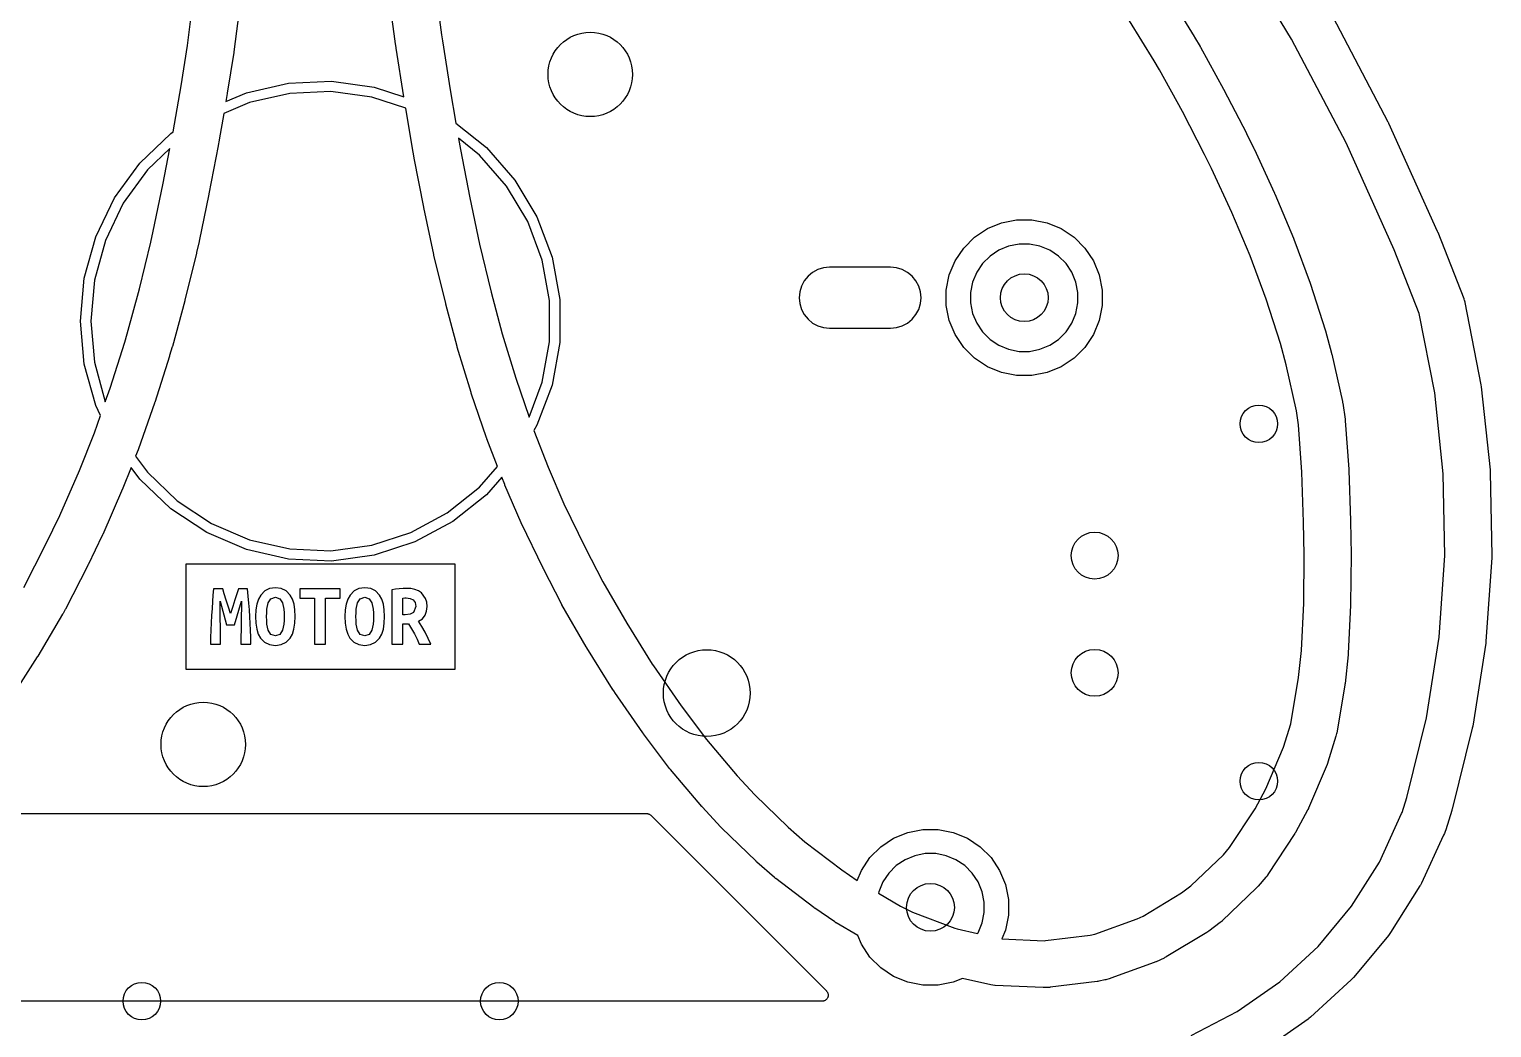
# Model space of a CAD drawing. Extents: x 4.86 to 6.83, y -5.61 to -2.67.
# Drawn here: x 5.602 to 6.829, y -4.944 to -4.105 of the extents above; entities that cross this region are included whole.
import ezdxf

# ---------------------------------------------------------------- set-up
doc = ezdxf.new("R2010")
doc.units = 0
doc.header["$MEASUREMENT"] = 0
doc.layers.add('BLACK', color=7, linetype='CONTINUOUS')

msp = doc.modelspace()

# ---------------------------------------------------------------- linework, layer by layer
at = {"layer": 'BLACK', "linetype": 'CONTINUOUS'}
for p, q in [((6.66127, -4.11375), (6.61029, -4.02964)), ((5.90896, -4.11545), (5.90345, -4.07426)), ((5.94251, -4.06928), (5.94796, -4.11008)), ((5.73476, -4.11898), (5.73991, -4.0784)), ((5.77899, -4.08314), (5.77378, -4.12425)), ((6.55867, -4.07738), (6.57964, -4.11145)), ((6.54598, -4.13186), (6.52526, -4.0982)), ((6.69584, -4.0949), (6.74216, -4.18303)), ((5.94796, -4.11008), (5.94871, -4.11511)), ((6.57964, -4.11145), (6.57978, -4.11168)), ((5.72934, -4.15276), (5.73476, -4.11898)), ((5.90896, -4.11546), (5.90896, -4.11545)), ((5.90896, -4.11545), (5.90896, -4.11545)), ((5.909, -4.11573), (5.90896, -4.11546)), ((5.90978, -4.12099), (5.909, -4.11573)), ((5.90978, -4.121), (5.90978, -4.12099)), ((5.90981, -4.12117), (5.90978, -4.121)), ((5.91627, -4.16198), (5.90981, -4.12117)), ((5.94871, -4.11511), (5.9552, -4.15612)), ((6.57978, -4.11168), (6.57984, -4.11179)), ((6.57984, -4.11179), (6.57991, -4.11189)), ((6.57991, -4.11189), (6.58454, -4.11989)), ((6.58454, -4.11989), (6.58468, -4.12013)), ((6.58468, -4.12013), (6.58471, -4.1202)), ((6.58471, -4.1202), (6.58476, -4.12027)), ((6.58476, -4.12027), (6.60427, -4.1557)), ((6.70703, -4.20081), (6.66127, -4.11375)), ((5.77369, -4.1249), (5.76819, -4.15912)), ((5.7737, -4.12471), (5.77369, -4.1249)), ((5.77374, -4.12453), (5.7737, -4.12471)), ((5.77378, -4.12425), (5.77374, -4.12453)), ((6.55037, -4.13945), (6.54598, -4.13186)), ((6.56966, -4.17447), (6.55037, -4.13945)), ((5.72266, -4.19141), (5.72934, -4.15276)), ((5.767, -4.16602), (5.78417, -4.15868)), ((5.76815, -4.15936), (5.767, -4.16602)), ((5.76819, -4.15912), (5.76815, -4.15935)), ((5.76815, -4.15935), (5.76815, -4.15936)), ((5.78417, -4.15868), (5.8194, -4.15064)), ((5.82056, -4.15923), (5.78684, -4.16692)), ((5.8194, -4.15064), (5.8555, -4.14902)), ((5.85511, -4.15767), (5.82056, -4.15923)), ((5.88938, -4.16232), (5.85511, -4.15767)), ((5.8555, -4.14902), (5.89131, -4.15387)), ((5.89131, -4.15387), (5.91627, -4.16198)), ((5.9552, -4.15612), (5.95992, -4.18409)), ((6.60427, -4.1557), (6.6044, -4.15594)), ((6.6044, -4.15594), (6.60444, -4.15604)), ((6.60444, -4.15604), (6.60449, -4.15612)), ((6.60449, -4.15612), (6.62335, -4.19246)), ((5.78684, -4.16692), (5.76525, -4.17615)), ((5.91788, -4.17158), (5.88938, -4.16232)), ((5.9233, -4.2037), (5.91788, -4.17158)), ((5.76525, -4.17615), (5.76144, -4.1982)), ((5.95992, -4.18409), (5.98576, -4.2047)), ((6.5883, -4.21038), (6.56966, -4.17447)), ((6.74216, -4.18303), (6.74239, -4.18348)), ((6.74239, -4.18348), (6.74253, -4.1838)), ((6.74253, -4.1838), (6.74268, -4.18411)), ((6.74268, -4.18411), (6.78353, -4.27489)), ((5.69466, -4.21777), (5.72078, -4.1928)), ((5.72078, -4.1928), (5.72263, -4.19157)), ((5.72263, -4.19157), (5.72266, -4.19141)), ((5.97977, -4.21096), (5.96207, -4.19684)), ((5.96207, -4.19684), (5.96211, -4.19706)), ((5.96211, -4.19706), (5.96375, -4.2063)), ((6.62335, -4.19246), (6.62348, -4.19271)), ((6.62348, -4.19271), (6.62352, -4.19281)), ((6.62352, -4.19281), (6.62358, -4.1929)), ((6.62358, -4.1929), (6.62963, -4.20533)), ((5.72, -4.20547), (5.70118, -4.22347)), ((5.71412, -4.236), (5.72, -4.20547)), ((5.76055, -4.20308), (5.75276, -4.24357)), ((5.76059, -4.20288), (5.76055, -4.20308)), ((5.76055, -4.20308), (5.76055, -4.20308)), ((5.76141, -4.19837), (5.76059, -4.20288)), ((5.76144, -4.1982), (5.76141, -4.19836)), ((5.76141, -4.19836), (5.76141, -4.19837)), ((5.92333, -4.20387), (5.9233, -4.2037)), ((5.9233, -4.2037), (5.9233, -4.2037)), ((5.92502, -4.21335), (5.92333, -4.20387)), ((5.96375, -4.2063), (5.97162, -4.24697)), ((5.98576, -4.2047), (6.00953, -4.23191)), ((6.62963, -4.20533), (6.62975, -4.20558)), ((6.62975, -4.20558), (6.62978, -4.20566)), ((6.62978, -4.20566), (6.62983, -4.20573)), ((6.62983, -4.20573), (6.64698, -4.24306)), ((6.74743, -4.29061), (6.70703, -4.20081)), ((5.67342, -4.24701), (5.69466, -4.21777)), ((5.92502, -4.21336), (5.92502, -4.21335)), ((5.92502, -4.21337), (5.92502, -4.21336)), ((5.92507, -4.21364), (5.92502, -4.21337)), ((5.93301, -4.25462), (5.92507, -4.21364)), ((6.00253, -4.237), (5.97977, -4.21096)), ((6.59415, -4.22238), (6.5883, -4.21038)), ((5.70118, -4.22347), (5.68085, -4.25145)), ((6.00953, -4.23191), (6.02807, -4.26293)), ((6.61108, -4.25923), (6.59415, -4.22238)), ((5.70606, -4.27498), (5.71412, -4.236)), ((5.7527, -4.24384), (5.74458, -4.28312)), ((5.75276, -4.24357), (5.7527, -4.24384)), ((5.7527, -4.24384), (5.7527, -4.24384)), ((6.02027, -4.26669), (6.00253, -4.237)), ((6.64698, -4.24306), (6.64709, -4.24331)), ((6.64709, -4.24331), (6.64714, -4.24346)), ((6.64714, -4.24346), (6.64722, -4.2436)), ((6.64722, -4.2436), (6.66294, -4.2807)), ((5.65774, -4.27957), (5.67342, -4.24701)), ((5.68085, -4.25145), (5.66584, -4.28261)), ((5.93302, -4.25465), (5.93301, -4.25462)), ((5.93302, -4.25469), (5.93302, -4.25465)), ((5.93307, -4.25496), (5.93302, -4.25469)), ((5.94142, -4.29431), (5.93307, -4.25496)), ((5.97162, -4.24697), (5.97987, -4.28585)), ((6.03242, -4.29907), (6.02027, -4.26669)), ((6.02807, -4.26293), (6.04077, -4.29677)), ((6.40601, -4.27272), (6.41792, -4.26779)), ((6.41792, -4.26779), (6.43056, -4.26528)), ((6.43056, -4.26528), (6.44345, -4.26528)), ((6.44345, -4.26528), (6.45609, -4.26779)), ((6.45609, -4.26779), (6.468, -4.27272)), ((6.6265, -4.29563), (6.61108, -4.25923)), ((5.64812, -4.3144), (5.65774, -4.27957)), ((5.66584, -4.28261), (5.65664, -4.31595)), ((5.70403, -4.28401), (5.70606, -4.27498)), ((5.74458, -4.28312), (5.74452, -4.28339)), ((6.38618, -4.289), (6.3953, -4.27988)), ((6.3953, -4.27988), (6.40601, -4.27272)), ((6.468, -4.27272), (6.47872, -4.27988)), ((6.47872, -4.27988), (6.48783, -4.289)), ((6.66294, -4.2807), (6.66304, -4.28095)), ((6.66304, -4.28095), (6.66313, -4.28127)), ((6.66313, -4.28127), (6.66328, -4.28156)), ((6.66328, -4.28156), (6.67693, -4.31857)), ((6.78353, -4.27489), (6.78374, -4.27537)), ((6.78374, -4.27537), (6.78382, -4.27558)), ((6.78382, -4.27558), (6.78391, -4.27578)), ((6.78391, -4.27578), (6.80573, -4.33139)), ((5.69441, -4.32316), (5.70403, -4.28401)), ((5.74231, -4.29321), (5.73259, -4.33278)), ((5.74232, -4.29315), (5.74231, -4.29321)), ((5.74234, -4.29309), (5.74232, -4.29315)), ((5.7424, -4.29283), (5.74234, -4.29309)), ((5.74451, -4.28344), (5.7424, -4.29283)), ((5.74452, -4.28339), (5.74451, -4.28341)), ((5.74451, -4.28341), (5.74451, -4.28344)), ((5.94147, -4.29445), (5.94142, -4.29431)), ((5.94149, -4.29461), (5.94147, -4.29445)), ((5.94155, -4.29488), (5.94149, -4.29461)), ((5.95146, -4.33562), (5.94155, -4.29488)), ((5.97987, -4.28585), (5.98967, -4.32611)), ((6.37902, -4.29972), (6.38618, -4.289)), ((6.41567, -4.29078), (6.40829, -4.29571)), ((6.42387, -4.28738), (6.41567, -4.29078)), ((6.43257, -4.28565), (6.42387, -4.28738)), ((6.44145, -4.28565), (6.43257, -4.28565)), ((6.45015, -4.28738), (6.44145, -4.28565)), ((6.45835, -4.29078), (6.45015, -4.28738)), ((6.46573, -4.29571), (6.45835, -4.29078)), ((6.48783, -4.289), (6.49499, -4.29972)), ((6.76842, -4.34411), (6.74743, -4.29061)), ((6.03859, -4.3331), (6.03242, -4.29907)), ((6.04077, -4.29677), (6.04722, -4.33232)), ((6.26383, -4.30707), (6.2594, -4.30943)), ((6.26863, -4.30561), (6.26383, -4.30707)), ((6.27362, -4.30512), (6.26863, -4.30561)), ((6.3248, -4.30512), (6.27362, -4.30512)), ((6.3298, -4.30561), (6.3248, -4.30512)), ((6.3346, -4.30707), (6.3298, -4.30561)), ((6.33902, -4.30943), (6.3346, -4.30707)), ((6.37409, -4.31162), (6.37902, -4.29972)), ((6.40201, -4.30199), (6.39708, -4.30937)), ((6.40829, -4.29571), (6.40201, -4.30199)), ((6.47201, -4.30199), (6.46573, -4.29571)), ((6.47694, -4.30937), (6.47201, -4.30199)), ((6.49499, -4.29972), (6.49992, -4.31162)), ((6.63986, -4.33182), (6.6265, -4.29563)), ((5.64488, -4.35039), (5.64812, -4.3144)), ((5.65664, -4.31595), (5.65354, -4.35039)), ((6.25234, -4.31649), (6.24998, -4.32092)), ((6.25553, -4.31261), (6.25234, -4.31649)), ((6.2594, -4.30943), (6.25553, -4.31261)), ((6.3429, -4.31261), (6.33902, -4.30943)), ((6.34608, -4.31649), (6.3429, -4.31261)), ((6.34845, -4.32092), (6.34608, -4.31649)), ((6.37158, -4.32426), (6.37409, -4.31162)), ((6.39368, -4.31757), (6.39195, -4.32627)), ((6.39708, -4.30937), (6.39368, -4.31757)), ((6.48033, -4.31757), (6.47694, -4.30937)), ((6.48207, -4.32627), (6.48033, -4.31757)), ((6.49992, -4.31162), (6.50244, -4.32426)), ((6.67693, -4.31857), (6.67703, -4.31883)), ((6.67703, -4.31883), (6.67709, -4.31909)), ((6.67709, -4.31909), (6.6772, -4.31934)), ((6.6772, -4.31934), (6.68955, -4.35757)), ((5.68414, -4.36106), (5.69441, -4.32316)), ((5.98967, -4.32611), (5.99898, -4.36108)), ((6.04722, -4.33232), (6.04722, -4.36846)), ((6.24852, -4.32572), (6.24803, -4.33071)), ((6.24803, -4.33071), (6.24852, -4.3357)), ((6.24998, -4.32092), (6.24852, -4.32572)), ((6.3499, -4.32572), (6.34845, -4.32092)), ((6.35039, -4.33071), (6.3499, -4.32572)), ((6.3499, -4.3357), (6.35039, -4.33071)), ((6.37158, -4.33715), (6.37158, -4.32426)), ((6.39195, -4.32627), (6.39195, -4.33515)), ((6.48207, -4.33515), (6.48207, -4.32627)), ((6.50244, -4.32426), (6.50244, -4.33715)), ((6.65192, -4.36918), (6.63986, -4.33182)), ((6.80573, -4.33139), (6.80575, -4.33144)), ((6.80575, -4.33144), (6.80577, -4.3315)), ((6.80577, -4.3315), (6.80579, -4.33157)), ((6.80579, -4.33157), (6.80591, -4.33187)), ((6.80591, -4.33187), (6.80628, -4.33302)), ((5.73247, -4.33324), (5.72208, -4.37157)), ((5.73249, -4.33314), (5.73247, -4.33324)), ((5.73252, -4.33305), (5.73249, -4.33314)), ((5.73259, -4.33278), (5.73252, -4.33305)), ((5.95149, -4.33569), (5.95146, -4.33562)), ((5.9515, -4.33577), (5.95149, -4.33569)), ((5.95157, -4.33603), (5.9515, -4.33577)), ((5.96102, -4.37156), (5.95157, -4.33603)), ((6.03859, -4.36769), (6.03859, -4.3331)), ((6.24852, -4.3357), (6.24998, -4.3405)), ((6.24998, -4.3405), (6.25234, -4.34493)), ((6.34608, -4.34493), (6.34845, -4.3405)), ((6.34845, -4.3405), (6.3499, -4.3357)), ((6.37409, -4.34979), (6.37158, -4.33715)), ((6.39195, -4.33515), (6.39368, -4.34385)), ((6.39368, -4.34385), (6.39708, -4.35205)), ((6.47694, -4.35205), (6.48033, -4.34385)), ((6.48033, -4.34385), (6.48207, -4.33515)), ((6.50244, -4.33715), (6.49992, -4.34979)), ((6.7814, -4.41048), (6.76842, -4.34411)), ((6.80628, -4.33302), (6.8063, -4.33307)), ((6.8063, -4.33307), (6.80632, -4.33312)), ((6.80632, -4.33312), (6.80636, -4.33331)), ((6.80636, -4.33331), (6.80659, -4.33418)), ((6.80659, -4.33418), (6.80667, -4.33459)), ((6.80667, -4.33459), (6.80672, -4.33479)), ((6.80672, -4.33479), (6.8202, -4.40377)), ((5.64812, -4.38639), (5.64488, -4.35039)), ((5.65354, -4.35039), (5.65664, -4.38484)), ((6.25234, -4.34493), (6.25553, -4.3488)), ((6.25553, -4.3488), (6.2594, -4.35199)), ((6.2594, -4.35199), (6.26383, -4.35435)), ((6.26383, -4.35435), (6.26863, -4.35581)), ((6.26863, -4.35581), (6.27362, -4.3563)), ((6.27362, -4.3563), (6.3248, -4.3563)), ((6.3248, -4.3563), (6.3298, -4.35581)), ((6.3298, -4.35581), (6.3346, -4.35435)), ((6.3346, -4.35435), (6.33902, -4.35199)), ((6.33902, -4.35199), (6.3429, -4.3488)), ((6.3429, -4.3488), (6.34608, -4.34493)), ((6.37902, -4.3617), (6.37409, -4.34979)), ((6.39708, -4.35205), (6.40201, -4.35943)), ((6.47201, -4.35943), (6.47694, -4.35205)), ((6.49992, -4.34979), (6.49499, -4.3617)), ((5.66986, -4.40653), (5.68211, -4.36797)), ((5.68211, -4.36797), (5.68414, -4.36106)), ((5.99898, -4.36108), (6.01036, -4.39838)), ((6.03242, -4.40172), (6.03859, -4.36769)), ((6.04722, -4.36846), (6.04077, -4.40402)), ((6.38618, -4.37242), (6.37902, -4.3617)), ((6.40201, -4.35943), (6.40829, -4.36571)), ((6.40829, -4.36571), (6.41567, -4.37064)), ((6.45835, -4.37064), (6.46573, -4.36571)), ((6.46573, -4.36571), (6.47201, -4.35943)), ((6.49499, -4.3617), (6.48783, -4.37242)), ((6.65668, -4.38707), (6.65192, -4.36918)), ((6.68955, -4.35757), (6.68963, -4.35784)), ((6.68963, -4.35784), (6.68971, -4.35821)), ((6.68971, -4.35821), (6.68984, -4.35857)), ((6.68984, -4.35857), (6.69482, -4.37732)), ((5.71969, -4.37968), (5.7073, -4.41872)), ((5.71971, -4.37961), (5.71969, -4.37968)), ((5.71973, -4.37955), (5.71971, -4.37961)), ((5.71981, -4.37929), (5.71973, -4.37955)), ((5.72197, -4.37198), (5.71981, -4.37929)), ((5.72198, -4.3719), (5.72197, -4.37198)), ((5.72201, -4.37183), (5.72198, -4.3719)), ((5.72208, -4.37157), (5.72201, -4.37183)), ((5.9611, -4.37176), (5.96102, -4.37156)), ((5.96114, -4.37197), (5.9611, -4.37176)), ((5.96122, -4.37224), (5.96114, -4.37197)), ((5.97279, -4.41016), (5.96122, -4.37224)), ((6.3953, -4.38153), (6.38618, -4.37242)), ((6.41567, -4.37064), (6.42387, -4.37403)), ((6.42387, -4.37403), (6.43257, -4.37577)), ((6.43257, -4.37577), (6.44145, -4.37577)), ((6.44145, -4.37577), (6.45015, -4.37403)), ((6.45015, -4.37403), (6.45835, -4.37064)), ((6.48783, -4.37242), (6.47872, -4.38153)), ((6.69482, -4.37732), (6.69489, -4.37758)), ((6.69489, -4.37758), (6.69492, -4.3778)), ((6.69492, -4.3778), (6.69499, -4.37802)), ((6.69499, -4.37802), (6.704, -4.41775)), ((5.65774, -4.42122), (5.64812, -4.38639)), ((5.65664, -4.38484), (5.66582, -4.41808)), ((6.40601, -4.38869), (6.3953, -4.38153)), ((6.41792, -4.39363), (6.40601, -4.38869)), ((6.43056, -4.39614), (6.41792, -4.39363)), ((6.45609, -4.39363), (6.44345, -4.39614)), ((6.468, -4.38869), (6.45609, -4.39363)), ((6.47872, -4.38153), (6.468, -4.38869)), ((6.66542, -4.42565), (6.65668, -4.38707)), ((6.01036, -4.39838), (6.02141, -4.43103)), ((6.02141, -4.43103), (6.03242, -4.40172)), ((6.04077, -4.40402), (6.02807, -4.43785)), ((6.44345, -4.39614), (6.43056, -4.39614)), ((6.8202, -4.40377), (6.82046, -4.40546)), ((6.82046, -4.40546), (6.82788, -4.47535)), ((5.66582, -4.41808), (5.66986, -4.40653)), ((5.97285, -4.41031), (5.97279, -4.41016)), ((5.97289, -4.41046), (5.97285, -4.41031)), ((5.97297, -4.41073), (5.97289, -4.41046)), ((5.98573, -4.44842), (5.97297, -4.41073)), ((6.704, -4.41775), (6.70406, -4.41802)), ((6.70406, -4.41802), (6.70414, -4.4187)), ((6.78864, -4.47865), (6.7814, -4.41048)), ((5.65669, -4.44414), (5.66178, -4.42961)), ((5.66178, -4.42961), (5.65774, -4.42122)), ((5.70712, -4.41928), (5.69371, -4.45755)), ((5.70715, -4.41913), (5.70712, -4.41928)), ((5.70721, -4.41899), (5.70715, -4.41913)), ((5.7073, -4.41872), (5.70721, -4.41899)), ((6.66708, -4.43747), (6.66542, -4.42565)), ((6.70414, -4.4187), (6.7043, -4.41937)), ((6.7043, -4.41937), (6.70616, -4.43266)), ((6.02807, -4.43785), (6.02551, -4.44213)), ((6.02551, -4.44213), (6.03752, -4.47298)), ((6.66998, -4.47713), (6.66708, -4.43747)), ((6.70616, -4.43266), (6.70619, -4.43293)), ((6.70619, -4.43293), (6.70621, -4.43344)), ((6.70621, -4.43344), (6.7063, -4.43395)), ((6.7063, -4.43395), (6.70928, -4.47463)), ((5.64413, -4.47571), (5.65669, -4.44414)), ((5.98586, -4.44869), (5.98573, -4.44842)), ((5.98594, -4.44899), (5.98586, -4.44869)), ((5.98604, -4.44924), (5.98594, -4.44899)), ((5.99503, -4.47236), (5.98604, -4.44924)), ((5.69342, -4.45831), (5.69128, -4.4637)), ((5.69128, -4.4637), (5.70118, -4.47732)), ((5.6935, -4.45805), (5.69342, -4.45831)), ((5.69362, -4.4578), (5.6935, -4.45805)), ((5.69371, -4.45755), (5.69362, -4.4578)), ((5.6277, -4.51356), (5.64413, -4.47571)), ((5.68751, -4.47318), (5.68061, -4.49054)), ((5.69466, -4.48302), (5.68751, -4.47318)), ((5.70118, -4.47732), (5.72618, -4.50122)), ((5.97977, -4.48983), (5.99503, -4.47236)), ((6.03752, -4.47298), (6.05067, -4.50364)), ((6.67144, -4.51907), (6.66998, -4.47713)), ((6.70928, -4.47463), (6.70929, -4.47491)), ((6.70929, -4.47491), (6.70928, -4.47515)), ((6.70928, -4.47515), (6.70932, -4.47539)), ((6.70932, -4.47539), (6.71079, -4.51791)), ((6.78991, -4.5472), (6.78864, -4.47865)), ((6.82788, -4.47535), (6.82799, -4.47706)), ((6.82799, -4.47706), (6.82929, -4.54733)), ((5.68037, -4.49111), (5.66365, -4.52961)), ((5.68042, -4.49095), (5.68037, -4.49111)), ((5.6805, -4.4908), (5.68042, -4.49095)), ((5.68061, -4.49054), (5.6805, -4.4908)), ((5.72078, -4.50799), (5.69466, -4.48302)), ((5.95273, -4.51139), (5.97977, -4.48983)), ((5.99856, -4.48144), (5.98576, -4.49609)), ((6.00095, -4.48757), (5.99856, -4.48144)), ((6.00104, -4.48774), (6.00095, -4.48757)), ((6.0011, -4.48793), (6.00104, -4.48774)), ((6.0012, -4.48819), (6.0011, -4.48793)), ((6.01467, -4.51958), (6.0012, -4.48819)), ((5.72618, -4.50122), (5.75504, -4.52027)), ((5.98576, -4.49609), (5.9575, -4.51862)), ((6.05067, -4.50364), (6.06852, -4.54045)), ((5.61603, -4.53766), (5.6277, -4.51356)), ((5.75094, -4.5279), (5.72078, -4.50799)), ((5.92228, -4.52778), (5.95273, -4.51139)), ((5.78417, -4.5421), (5.75094, -4.5279)), ((5.75504, -4.52027), (5.78684, -4.53387)), ((5.88938, -4.53847), (5.92228, -4.52778)), ((5.9575, -4.51862), (5.92568, -4.53575)), ((6.01482, -4.51986), (6.01467, -4.51958)), ((6.01493, -4.52016), (6.01482, -4.51986)), ((6.01505, -4.52041), (6.01493, -4.52016)), ((6.0332, -4.55785), (6.01505, -4.52041)), ((6.67182, -4.54658), (6.67144, -4.51907)), ((6.71079, -4.51791), (6.7108, -4.51819)), ((6.7108, -4.51819), (6.7108, -4.51825)), ((6.7108, -4.51825), (6.7108, -4.51832)), ((6.7108, -4.51832), (6.71119, -4.54625)), ((5.59744, -4.57394), (5.61603, -4.53766)), ((5.66331, -4.53035), (5.65136, -4.55503)), ((5.66341, -4.5301), (5.66331, -4.53035)), ((5.66354, -4.52986), (5.66341, -4.5301)), ((5.66365, -4.52961), (5.66354, -4.52986)), ((5.78684, -4.53387), (5.82056, -4.54156)), ((5.85511, -4.54311), (5.88938, -4.53847)), ((5.92568, -4.53575), (5.89131, -4.54691)), ((6.06852, -4.54045), (6.08337, -4.56919)), ((5.8194, -4.55014), (5.78417, -4.5421)), ((5.8555, -4.55177), (5.8194, -4.55014)), ((5.82056, -4.54156), (5.85511, -4.54311)), ((5.89131, -4.54691), (5.8555, -4.55177)), ((6.67151, -4.58728), (6.67182, -4.54658)), ((6.71119, -4.54667), (6.71087, -4.58797)), ((6.71119, -4.54625), (6.71119, -4.54652)), ((6.71119, -4.54652), (6.71119, -4.5466)), ((6.71119, -4.5466), (6.71119, -4.54667)), ((6.7852, -4.6156), (6.78991, -4.5472)), ((6.82925, -4.54905), (6.82442, -4.61916)), ((6.82929, -4.54733), (6.82925, -4.54905)), ((5.65116, -4.55542), (5.63236, -4.59211)), ((5.65119, -4.55534), (5.65116, -4.55542)), ((5.65124, -4.55527), (5.65119, -4.55534)), ((5.65136, -4.55503), (5.65124, -4.55527)), ((5.7338, -4.55402), (5.95911, -4.55402)), ((5.7338, -4.64283), (5.7338, -4.55402)), ((5.95911, -4.55402), (5.95911, -4.64283)), ((6.03326, -4.55794), (6.0332, -4.55785)), ((6.0333, -4.55805), (6.03326, -4.55794)), ((6.03343, -4.55829), (6.0333, -4.55805)), ((6.04859, -4.58765), (6.03343, -4.55829)), ((5.75668, -4.57525), (5.75618, -4.58033)), ((5.76433, -4.57525), (5.75668, -4.57525)), ((5.76564, -4.5793), (5.76433, -4.57525)), ((5.77761, -4.57525), (5.77626, -4.57923)), ((5.78526, -4.57525), (5.77761, -4.57525)), ((5.78577, -4.58125), (5.78526, -4.57525)), ((5.79954, -4.57692), (5.79621, -4.58031)), ((5.80364, -4.57488), (5.79954, -4.57692)), ((5.80851, -4.5742), (5.80364, -4.57488)), ((5.81352, -4.57488), (5.80851, -4.5742)), ((5.81767, -4.57692), (5.81352, -4.57488)), ((5.82096, -4.58031), (5.81767, -4.57692)), ((5.86288, -4.57525), (5.82913, -4.57525)), ((5.82913, -4.57525), (5.82913, -4.5829)), ((5.86288, -4.5829), (5.86288, -4.57525)), ((5.87454, -4.57692), (5.87121, -4.58031)), ((5.87864, -4.57488), (5.87454, -4.57692)), ((5.88351, -4.5742), (5.87864, -4.57488)), ((5.88852, -4.57488), (5.88351, -4.5742)), ((5.89267, -4.57692), (5.88852, -4.57488)), ((5.89596, -4.58031), (5.89267, -4.57692)), ((5.90927, -4.57536), (5.90631, -4.57593)), ((5.90631, -4.57593), (5.90631, -4.62168)), ((5.91253, -4.57499), (5.90927, -4.57536)), ((5.91568, -4.5748), (5.91253, -4.57499)), ((5.91831, -4.57473), (5.91568, -4.5748)), ((5.92209, -4.57495), (5.91831, -4.57473)), ((5.92551, -4.57563), (5.92209, -4.57495)), ((5.92851, -4.57677), (5.92551, -4.57563)), ((5.93106, -4.5784), (5.92851, -4.57677)), ((6.08337, -4.56919), (6.10337, -4.604)), ((5.75574, -4.58583), (5.75536, -4.59162)), ((5.75618, -4.58033), (5.75574, -4.58583)), ((5.76246, -4.62168), (5.76208, -4.5856)), ((5.76208, -4.5856), (5.76756, -4.60525)), ((5.76733, -4.58463), (5.76564, -4.5793)), ((5.76913, -4.5904), (5.76733, -4.58463)), ((5.77273, -4.59006), (5.77086, -4.5958)), ((5.77461, -4.58436), (5.77273, -4.59006)), ((5.77431, -4.60525), (5.78001, -4.5856)), ((5.77626, -4.57923), (5.77461, -4.58436)), ((5.78001, -4.5856), (5.77956, -4.62168)), ((5.78627, -4.5871), (5.78577, -4.58125)), ((5.78672, -4.59285), (5.78627, -4.5871)), ((5.79289, -4.5879), (5.79206, -4.59279)), ((5.79427, -4.58374), (5.79289, -4.5879)), ((5.79621, -4.58031), (5.79427, -4.58374)), ((5.80142, -4.59213), (5.80247, -4.58699)), ((5.80247, -4.58699), (5.80468, -4.5835)), ((5.80468, -4.5835), (5.80851, -4.58223)), ((5.80851, -4.58223), (5.81233, -4.5835)), ((5.81233, -4.5835), (5.81454, -4.58695)), ((5.81454, -4.58695), (5.81559, -4.59209)), ((5.82283, -4.58374), (5.82096, -4.58031)), ((5.82416, -4.5879), (5.82283, -4.58374)), ((5.82496, -4.59279), (5.82416, -4.5879)), ((5.82913, -4.5829), (5.84136, -4.5829)), ((5.84136, -4.5829), (5.84136, -4.62168)), ((5.85066, -4.62168), (5.85066, -4.5829)), ((5.85066, -4.5829), (5.86288, -4.5829)), ((5.86789, -4.5879), (5.86706, -4.59279)), ((5.86927, -4.58374), (5.86789, -4.5879)), ((5.87121, -4.58031), (5.86927, -4.58374)), ((5.87642, -4.59213), (5.87747, -4.58699)), ((5.87747, -4.58699), (5.87968, -4.5835)), ((5.87968, -4.5835), (5.88351, -4.58223)), ((5.88351, -4.58223), (5.88733, -4.5835)), ((5.88733, -4.5835), (5.88954, -4.58695)), ((5.88954, -4.58695), (5.89059, -4.59209)), ((5.89783, -4.58374), (5.89596, -4.58031)), ((5.89916, -4.5879), (5.89783, -4.58374)), ((5.89996, -4.59279), (5.89916, -4.5879)), ((5.91553, -4.58298), (5.91703, -4.58279)), ((5.91553, -4.59693), (5.91553, -4.58298)), ((5.91703, -4.58279), (5.91831, -4.58275)), ((5.91831, -4.58275), (5.92163, -4.58318)), ((5.92163, -4.58318), (5.92423, -4.58448)), ((5.92423, -4.58448), (5.92592, -4.58669)), ((5.92648, -4.58988), (5.92438, -4.59509)), ((5.92592, -4.58669), (5.92648, -4.58988)), ((5.93462, -4.58316), (5.93106, -4.5784)), ((5.93555, -4.5863), (5.93462, -4.58316)), ((5.93544, -4.59381), (5.93586, -4.58995)), ((5.93586, -4.58995), (5.93555, -4.5863)), ((6.04876, -4.58791), (6.04859, -4.58765)), ((6.04888, -4.58819), (6.04876, -4.58791)), ((6.04901, -4.58843), (6.04888, -4.58819)), ((6.06941, -4.62392), (6.04901, -4.58843)), ((6.66963, -4.62691), (6.67151, -4.58728)), ((6.71085, -4.58875), (6.70893, -4.6294)), ((6.71087, -4.58825), (6.71084, -4.5885)), ((6.71084, -4.5885), (6.71085, -4.58875)), ((6.71087, -4.58797), (6.71087, -4.58825)), ((5.62999, -4.59645), (5.6091, -4.63174)), ((5.63009, -4.59625), (5.62999, -4.59645)), ((5.63021, -4.59607), (5.63009, -4.59625)), ((5.63034, -4.59583), (5.63021, -4.59607)), ((5.63213, -4.59255), (5.63034, -4.59583)), ((5.63217, -4.59245), (5.63213, -4.59255)), ((5.63223, -4.59235), (5.63217, -4.59245)), ((5.63236, -4.59211), (5.63223, -4.59235)), ((5.75503, -4.5976), (5.75474, -4.60369)), ((5.75536, -4.59162), (5.75503, -4.5976)), ((5.77086, -4.5958), (5.76913, -4.5904)), ((5.78709, -4.59854), (5.78672, -4.59285)), ((5.7874, -4.60422), (5.78709, -4.59854)), ((5.79206, -4.59279), (5.79178, -4.59843)), ((5.79178, -4.59843), (5.79205, -4.60406)), ((5.80116, -4.59843), (5.80122, -4.59516)), ((5.80122, -4.6017), (5.80116, -4.59843)), ((5.80122, -4.59516), (5.80142, -4.59213)), ((5.80142, -4.60476), (5.80122, -4.6017)), ((5.81559, -4.59209), (5.81579, -4.59515)), ((5.81579, -4.60169), (5.81559, -4.60473)), ((5.81579, -4.59515), (5.81586, -4.59843)), ((5.81586, -4.59843), (5.81579, -4.60169)), ((5.82523, -4.59843), (5.82496, -4.59279)), ((5.82496, -4.60406), (5.82523, -4.59843)), ((5.86706, -4.59279), (5.86678, -4.59843)), ((5.86678, -4.59843), (5.86705, -4.60406)), ((5.87616, -4.59843), (5.87622, -4.59516)), ((5.87622, -4.6017), (5.87616, -4.59843)), ((5.87622, -4.59516), (5.87642, -4.59213)), ((5.87642, -4.60476), (5.87622, -4.6017)), ((5.89059, -4.59209), (5.89079, -4.59515)), ((5.89079, -4.60169), (5.89059, -4.60473)), ((5.89079, -4.59515), (5.89086, -4.59843)), ((5.89086, -4.59843), (5.89079, -4.60169)), ((5.90023, -4.59843), (5.89996, -4.59279)), ((5.89996, -4.60406), (5.90023, -4.59843)), ((5.91756, -4.59693), (5.91553, -4.59693)), ((5.92163, -4.59647), (5.91756, -4.59693)), ((5.92438, -4.59509), (5.92163, -4.59647)), ((5.92873, -4.60233), (5.93201, -4.60021)), ((5.93143, -4.60664), (5.92873, -4.60233)), ((5.93201, -4.60021), (5.93421, -4.5973)), ((5.93421, -4.5973), (5.93544, -4.59381)), ((5.75447, -4.60983), (5.75422, -4.61586)), ((5.75474, -4.60369), (5.75447, -4.60983)), ((5.76756, -4.60525), (5.77431, -4.60525)), ((5.78766, -4.60994), (5.7874, -4.60422)), ((5.78786, -4.61574), (5.78766, -4.60994)), ((5.79205, -4.60406), (5.79286, -4.60895)), ((5.79286, -4.60895), (5.79421, -4.61311)), ((5.79421, -4.61311), (5.79609, -4.61654)), ((5.80247, -4.6099), (5.80142, -4.60476)), ((5.80468, -4.61335), (5.80247, -4.6099)), ((5.80851, -4.61463), (5.80468, -4.61335)), ((5.81229, -4.61335), (5.80851, -4.61463)), ((5.81454, -4.60986), (5.81229, -4.61335)), ((5.81559, -4.60473), (5.81454, -4.60986)), ((5.82088, -4.61654), (5.82278, -4.61311)), ((5.82278, -4.61311), (5.82414, -4.60895)), ((5.82414, -4.60895), (5.82496, -4.60406)), ((5.86705, -4.60406), (5.86786, -4.60895)), ((5.86786, -4.60895), (5.86921, -4.61311)), ((5.86921, -4.61311), (5.87109, -4.61654)), ((5.87747, -4.6099), (5.87642, -4.60476)), ((5.87968, -4.61335), (5.87747, -4.6099)), ((5.88351, -4.61463), (5.87968, -4.61335)), ((5.88729, -4.61335), (5.88351, -4.61463)), ((5.88954, -4.60986), (5.88729, -4.61335)), ((5.89059, -4.60473), (5.88954, -4.60986)), ((5.89588, -4.61654), (5.89778, -4.61311)), ((5.89778, -4.61311), (5.89914, -4.60895)), ((5.89914, -4.60895), (5.89996, -4.60406)), ((5.91553, -4.62168), (5.91553, -4.60458)), ((5.91553, -4.60458), (5.92033, -4.60458)), ((5.92033, -4.60458), (5.92287, -4.60882)), ((5.92287, -4.60882), (5.92524, -4.61301)), ((5.92524, -4.61301), (5.92739, -4.61726)), ((5.93421, -4.61159), (5.93143, -4.60664)), ((5.93679, -4.61676), (5.93421, -4.61159)), ((6.10337, -4.604), (6.12475, -4.63826)), ((5.75422, -4.61586), (5.75398, -4.62168)), ((5.75398, -4.62168), (5.76246, -4.62168)), ((5.77956, -4.62168), (5.78803, -4.62168)), ((5.78803, -4.62168), (5.78786, -4.61574)), ((5.79609, -4.61654), (5.7994, -4.61993)), ((5.7994, -4.61993), (5.80356, -4.62197)), ((5.80356, -4.62197), (5.80858, -4.62265)), ((5.80858, -4.62265), (5.81348, -4.62197)), ((5.81348, -4.62197), (5.81758, -4.61993)), ((5.81758, -4.61993), (5.82088, -4.61654)), ((5.84136, -4.62168), (5.85066, -4.62168)), ((5.87109, -4.61654), (5.8744, -4.61993)), ((5.8744, -4.61993), (5.87856, -4.62197)), ((5.87856, -4.62197), (5.88358, -4.62265)), ((5.88358, -4.62265), (5.88848, -4.62197)), ((5.88848, -4.62197), (5.89258, -4.61993)), ((5.89258, -4.61993), (5.89588, -4.61654)), ((5.90631, -4.62168), (5.91553, -4.62168)), ((5.92739, -4.61726), (5.92926, -4.62168)), ((5.92926, -4.62168), (5.93893, -4.62168)), ((5.93893, -4.62168), (5.93679, -4.61676)), ((6.06954, -4.62411), (6.06941, -4.62392)), ((6.06963, -4.62431), (6.06954, -4.62411)), ((6.06978, -4.62454), (6.06963, -4.62431)), ((6.09147, -4.65931), (6.06978, -4.62454)), ((6.6671, -4.64963), (6.66963, -4.62691)), ((6.77455, -4.68332), (6.7852, -4.6156)), ((6.82423, -4.62087), (6.81331, -4.69029)), ((6.82442, -4.61916), (6.82423, -4.62087)), ((5.60874, -4.63232), (5.58719, -4.66598)), ((5.60883, -4.63214), (5.60874, -4.63232)), ((5.60896, -4.63198), (5.60883, -4.63214)), ((5.6091, -4.63174), (5.60896, -4.63198)), ((6.12475, -4.63826), (6.12579, -4.63984)), ((6.70883, -4.63065), (6.70617, -4.65453)), ((6.70884, -4.63016), (6.70883, -4.63065)), ((6.70892, -4.62968), (6.70884, -4.63016)), ((6.70893, -4.6294), (6.70892, -4.62968)), ((5.95911, -4.64283), (5.7338, -4.64283)), ((6.12579, -4.63984), (6.14906, -4.67342)), ((6.66058, -4.68845), (6.6671, -4.64963)), ((6.09153, -4.65938), (6.09147, -4.65931)), ((6.09158, -4.65947), (6.09153, -4.65938)), ((6.09173, -4.6597), (6.09158, -4.65947)), ((6.09302, -4.66167), (6.09173, -4.6597)), ((6.09309, -4.66175), (6.09302, -4.66167)), ((6.09314, -4.66184), (6.09309, -4.66175)), ((6.09329, -4.66207), (6.09314, -4.66184)), ((6.11691, -4.69616), (6.09329, -4.66207)), ((6.70602, -4.65562), (6.69919, -4.69627)), ((6.70605, -4.65521), (6.70602, -4.65562)), ((6.70614, -4.65481), (6.70605, -4.65521)), ((6.70617, -4.65453), (6.70614, -4.65481)), ((6.14906, -4.67342), (6.17037, -4.70175)), ((6.75796, -4.75018), (6.77455, -4.68332)), ((6.11707, -4.69635), (6.11691, -4.69616)), ((6.1172, -4.69656), (6.11707, -4.69635)), ((6.11736, -4.69678), (6.1172, -4.69656)), ((6.13926, -4.7259), (6.11736, -4.69678)), ((6.65447, -4.70815), (6.66058, -4.68845)), ((6.69858, -4.69884), (6.69178, -4.72076)), ((6.69881, -4.69768), (6.69858, -4.69884)), ((6.69914, -4.69654), (6.69881, -4.69768)), ((6.69919, -4.69627), (6.69914, -4.69654)), ((6.81297, -4.69197), (6.79604, -4.76018)), ((6.81312, -4.69121), (6.81297, -4.69197)), ((6.81331, -4.69029), (6.81312, -4.69121)), ((6.17037, -4.70175), (6.19617, -4.73201)), ((6.6396, -4.74317), (6.65447, -4.70815)), ((6.6911, -4.72263), (6.67548, -4.75939)), ((6.69136, -4.72181), (6.6911, -4.72263)), ((6.6917, -4.72102), (6.69136, -4.72181)), ((6.69178, -4.72076), (6.6917, -4.72102)), ((6.13958, -4.72624), (6.13926, -4.7259)), ((6.13984, -4.72663), (6.13958, -4.72624)), ((6.14002, -4.72684), (6.13984, -4.72663)), ((6.16643, -4.75781), (6.14002, -4.72684)), ((6.19617, -4.73201), (6.21081, -4.74804)), ((6.21081, -4.74804), (6.23891, -4.77529)), ((6.63071, -4.75972), (6.6396, -4.74317)), ((6.16657, -4.75794), (6.16643, -4.75781)), ((6.16669, -4.7581), (6.16657, -4.75794)), ((6.16687, -4.75831), (6.16669, -4.7581)), ((6.18213, -4.77503), (6.16687, -4.75831)), ((6.60929, -4.79236), (6.63071, -4.75972)), ((6.67471, -4.761), (6.66499, -4.77911)), ((6.675, -4.7603), (6.67471, -4.761)), ((6.67537, -4.75964), (6.675, -4.7603)), ((6.67548, -4.75939), (6.67537, -4.75964)), ((6.75405, -4.76295), (6.75796, -4.75018)), ((6.79575, -4.76121), (6.79081, -4.77734)), ((6.79589, -4.76069), (6.79575, -4.76121)), ((6.79604, -4.76018), (6.79589, -4.76069)), ((5.57294, -4.76378), (6.11998, -4.76378)), ((6.11998, -4.76378), (6.11999, -4.76378)), ((6.11999, -4.76378), (6.11999, -4.76378)), ((6.11999, -4.76378), (6.11999, -4.76378)), ((6.11999, -4.76378), (6.12005, -4.76378)), ((6.12005, -4.76378), (6.12051, -4.76383)), ((6.12051, -4.76383), (6.12096, -4.76388)), ((6.12096, -4.76388), (6.12099, -4.76389)), ((6.12099, -4.76389), (6.12102, -4.76389)), ((6.12102, -4.76389), (6.12146, -4.76403)), ((6.12146, -4.76403), (6.1219, -4.76416)), ((6.1219, -4.76416), (6.12192, -4.76418)), ((6.12192, -4.76418), (6.12195, -4.76418)), ((6.12195, -4.76418), (6.12235, -4.76441)), ((6.12235, -4.76441), (6.12276, -4.76462)), ((6.12276, -4.76462), (6.12278, -4.76464)), ((6.12278, -4.76464), (6.1228, -4.76465)), ((6.1228, -4.76465), (6.12315, -4.76495)), ((6.12315, -4.76495), (6.12351, -4.76524)), ((6.12351, -4.76524), (6.27099, -4.91272)), ((6.73496, -4.80465), (6.75367, -4.76367)), ((6.75367, -4.76367), (6.75405, -4.76295)), ((6.18248, -4.77534), (6.18213, -4.77503)), ((6.18278, -4.7757), (6.18248, -4.77534)), ((6.18297, -4.77589), (6.18278, -4.7757)), ((6.21186, -4.8039), (6.18297, -4.77589)), ((6.23891, -4.77529), (6.25282, -4.7875)), ((6.31656, -4.7917), (6.32727, -4.78454)), ((6.32727, -4.78454), (6.33918, -4.7796)), ((6.33918, -4.7796), (6.35182, -4.77709)), ((6.35182, -4.77709), (6.36471, -4.77709)), ((6.36471, -4.77709), (6.37735, -4.7796)), ((6.37735, -4.7796), (6.38926, -4.78454)), ((6.38926, -4.78454), (6.39998, -4.7917)), ((6.6641, -4.7806), (6.64146, -4.81509)), ((6.66444, -4.77995), (6.6641, -4.7806)), ((6.66486, -4.77935), (6.66444, -4.77995)), ((6.66499, -4.77911), (6.66486, -4.77935)), ((6.78838, -4.78245), (6.77023, -4.82219)), ((6.78868, -4.78201), (6.78838, -4.78245)), ((6.78952, -4.78052), (6.78868, -4.78201)), ((6.79024, -4.77896), (6.78952, -4.78052)), ((6.79081, -4.77734), (6.79024, -4.77896)), ((6.25282, -4.7875), (6.28382, -4.8111)), ((6.30744, -4.80081), (6.31656, -4.7917)), ((6.35383, -4.79746), (6.34512, -4.79919)), ((6.36271, -4.79746), (6.35383, -4.79746)), ((6.37141, -4.79919), (6.36271, -4.79746)), ((6.39998, -4.7917), (6.40909, -4.80081)), ((6.57675, -4.82458), (6.60407, -4.79834)), ((6.60407, -4.79834), (6.60929, -4.79236)), ((6.21213, -4.80412), (6.21186, -4.8039)), ((6.21237, -4.80437), (6.21213, -4.80412)), ((6.21257, -4.80456), (6.21237, -4.80437)), ((6.22736, -4.81754), (6.21257, -4.80456)), ((6.30028, -4.81153), (6.30744, -4.80081)), ((6.32955, -4.80752), (6.32327, -4.8138)), ((6.33692, -4.80259), (6.32955, -4.80752)), ((6.34512, -4.79919), (6.33692, -4.80259)), ((6.37961, -4.80259), (6.37141, -4.79919)), ((6.38699, -4.80752), (6.37961, -4.80259)), ((6.39327, -4.8138), (6.38699, -4.80752)), ((6.40909, -4.80081), (6.41625, -4.81153)), ((6.71169, -4.84168), (6.73496, -4.80465)), ((6.2278, -4.81786), (6.22736, -4.81754)), ((6.2282, -4.81824), (6.2278, -4.81786)), ((6.22842, -4.81841), (6.2282, -4.81824)), ((6.26036, -4.84272), (6.22842, -4.81841)), ((6.28382, -4.8111), (6.29677, -4.82)), ((6.29677, -4.82), (6.30028, -4.81153)), ((6.31834, -4.82118), (6.31494, -4.82938)), ((6.32327, -4.8138), (6.31834, -4.82118)), ((6.3982, -4.82118), (6.39327, -4.8138)), ((6.40159, -4.82938), (6.3982, -4.82118)), ((6.41625, -4.81153), (6.42118, -4.82343)), ((6.63983, -4.81723), (6.63316, -4.82488)), ((6.64054, -4.81625), (6.63983, -4.81723)), ((6.64131, -4.81532), (6.64054, -4.81625)), ((6.64146, -4.81509), (6.64131, -4.81532)), ((6.77023, -4.82219), (6.76942, -4.82378)), ((6.77023, -4.82219), (6.77023, -4.82219)), ((6.77023, -4.82219), (6.77023, -4.82219)), ((6.31494, -4.82938), (6.31467, -4.83075)), ((6.31467, -4.83075), (6.33326, -4.84162)), ((6.40333, -4.83808), (6.40159, -4.82938)), ((6.42118, -4.82343), (6.4237, -4.83608)), ((6.53668, -4.84988), (6.56904, -4.83035)), ((6.56904, -4.83035), (6.57675, -4.82458)), ((6.63197, -4.82613), (6.60316, -4.85381)), ((6.63244, -4.82557), (6.63197, -4.82613)), ((6.63298, -4.82508), (6.63244, -4.82557)), ((6.63316, -4.82488), (6.63298, -4.82508)), ((6.76899, -4.82449), (6.74433, -4.86373)), ((6.76919, -4.82412), (6.76899, -4.82449)), ((6.76942, -4.82378), (6.76919, -4.82412)), ((6.26065, -4.8429), (6.26036, -4.84272)), ((6.26091, -4.84313), (6.26065, -4.8429)), ((6.26114, -4.84329), (6.26091, -4.84313)), ((6.2779, -4.85479), (6.26114, -4.84329)), ((6.33326, -4.84162), (6.3431, -4.84649)), ((6.3431, -4.84649), (6.37858, -4.86002)), ((6.40159, -4.85566), (6.40333, -4.84696)), ((6.40333, -4.84696), (6.40333, -4.83808)), ((6.4237, -4.83608), (6.4237, -4.84896)), ((6.68373, -4.87531), (6.71169, -4.84168)), ((6.27841, -4.85507), (6.2779, -4.85479)), ((6.27887, -4.85542), (6.27841, -4.85507)), ((6.27911, -4.85556), (6.27887, -4.85542)), ((6.29724, -4.86616), (6.27911, -4.85556)), ((6.37858, -4.86002), (6.38058, -4.86064)), ((6.3982, -4.86386), (6.40159, -4.85566)), ((6.4237, -4.84896), (6.42118, -4.86161)), ((6.49608, -4.86505), (6.53179, -4.85216)), ((6.53179, -4.85216), (6.53668, -4.84988)), ((6.60131, -4.85538), (6.59185, -4.86246)), ((6.60211, -4.85465), (6.60131, -4.85538)), ((6.60296, -4.854), (6.60211, -4.85465)), ((6.60316, -4.85381), (6.60296, -4.854)), ((6.30028, -4.87351), (6.29724, -4.86616)), ((6.38058, -4.86064), (6.39769, -4.86462)), ((6.39769, -4.86462), (6.3982, -4.86386)), ((6.42118, -4.86161), (6.41812, -4.86901)), ((6.41812, -4.86901), (6.45377, -4.87053)), ((6.45377, -4.87053), (6.45477, -4.87049)), ((6.45477, -4.87049), (6.49238, -4.86585)), ((6.49238, -4.86585), (6.49608, -4.86505)), ((6.59022, -4.86356), (6.55612, -4.88413)), ((6.5909, -4.86305), (6.59022, -4.86356)), ((6.59162, -4.86262), (6.5909, -4.86305)), ((6.59185, -4.86246), (6.59162, -4.86262)), ((6.7428, -4.86585), (6.71316, -4.90149)), ((6.74304, -4.86551), (6.7428, -4.86585)), ((6.74331, -4.8652), (6.74304, -4.86551)), ((6.74433, -4.86374), (6.74331, -4.8652)), ((6.74433, -4.86373), (6.74433, -4.86373)), ((6.74433, -4.86373), (6.74433, -4.86374)), ((6.30744, -4.88423), (6.30028, -4.87351)), ((6.31656, -4.89334), (6.30744, -4.88423)), ((6.55506, -4.88465), (6.55427, -4.88511)), ((6.55588, -4.88427), (6.55506, -4.88465)), ((6.55612, -4.88413), (6.55588, -4.88427)), ((6.65156, -4.90495), (6.68373, -4.87531)), ((6.32727, -4.9005), (6.31656, -4.89334)), ((6.54599, -4.88889), (6.50954, -4.90205)), ((6.54667, -4.88857), (6.54599, -4.88889)), ((6.54738, -4.88833), (6.54667, -4.88857)), ((6.54763, -4.88821), (6.54738, -4.88833)), ((6.55427, -4.88511), (6.54763, -4.88821)), ((6.33918, -4.90544), (6.32727, -4.9005)), ((6.35182, -4.90795), (6.33918, -4.90544)), ((6.36471, -4.90795), (6.35182, -4.90795)), ((6.37735, -4.90544), (6.36471, -4.90795)), ((6.38528, -4.90215), (6.37735, -4.90544)), ((6.40905, -4.90769), (6.38528, -4.90215)), ((6.41073, -4.90791), (6.40905, -4.90769)), ((6.4124, -4.90817), (6.41073, -4.90791)), ((6.41267, -4.90818), (6.4124, -4.90817)), ((6.45291, -4.9099), (6.41267, -4.90818)), ((6.49808, -4.90482), (6.45878, -4.90966)), ((6.49881, -4.90465), (6.49808, -4.90482)), ((6.49956, -4.90458), (6.49881, -4.90465)), ((6.49983, -4.90452), (6.49956, -4.90458)), ((6.50458, -4.90349), (6.49983, -4.90452)), ((6.50538, -4.90341), (6.50458, -4.90349)), ((6.50909, -4.90229), (6.50538, -4.90341)), ((6.50954, -4.90205), (6.50909, -4.90229)), ((6.61576, -4.93008), (6.65156, -4.90495)), ((6.71137, -4.90338), (6.67728, -4.93479)), ((6.71165, -4.90308), (6.71137, -4.90338)), ((6.71196, -4.90281), (6.71165, -4.90308)), ((6.71316, -4.90149), (6.71196, -4.90281)), ((6.26746, -4.92126), (5.42546, -4.92126)), ((6.26794, -4.92121), (6.26746, -4.92126)), ((6.26841, -4.92117), (6.26794, -4.92121)), ((6.26842, -4.92117), (6.26841, -4.92117)), ((6.26843, -4.92116), (6.26842, -4.92117)), ((6.26889, -4.92103), (6.26843, -4.92116)), ((6.26935, -4.92089), (6.26889, -4.92103)), ((6.26936, -4.92088), (6.26935, -4.92089)), ((6.26935, -4.92089), (6.26935, -4.92089)), ((6.26978, -4.92066), (6.26936, -4.92088)), ((6.27021, -4.92043), (6.26978, -4.92066)), ((6.27022, -4.92043), (6.27021, -4.92043)), ((6.27059, -4.92012), (6.27022, -4.92042)), ((6.27022, -4.92042), (6.27022, -4.92043)), ((6.27097, -4.91982), (6.27059, -4.92012)), ((6.27098, -4.91981), (6.27097, -4.91981)), ((6.27097, -4.91981), (6.27097, -4.91982)), ((6.27128, -4.91944), (6.27098, -4.91981)), ((6.27099, -4.91272), (6.27103, -4.91276)), ((6.27103, -4.91276), (6.27103, -4.91276)), ((6.27103, -4.91276), (6.27103, -4.91276)), ((6.27103, -4.91276), (6.27104, -4.91277)), ((6.27104, -4.91277), (6.27134, -4.91315)), ((6.27159, -4.91907), (6.27128, -4.91944)), ((6.27134, -4.91315), (6.27164, -4.91352)), ((6.2716, -4.91906), (6.27159, -4.91907)), ((6.27183, -4.91863), (6.2716, -4.91906)), ((6.2716, -4.91906), (6.2716, -4.91906)), ((6.27164, -4.91352), (6.27164, -4.91353)), ((6.27164, -4.91353), (6.27165, -4.91354)), ((6.27165, -4.91354), (6.27187, -4.91396)), ((6.27206, -4.91821), (6.27183, -4.91863)), ((6.27187, -4.91396), (6.27209, -4.91439)), ((6.27207, -4.9182), (6.27206, -4.91821)), ((6.27206, -4.91821), (6.27206, -4.91821)), ((6.27221, -4.91774), (6.27207, -4.9182)), ((6.27209, -4.91439), (6.27209, -4.9144)), ((6.27209, -4.9144), (6.2721, -4.9144)), ((6.2721, -4.9144), (6.27223, -4.91487)), ((6.27235, -4.91728), (6.27221, -4.91774)), ((6.27223, -4.91487), (6.27237, -4.91532)), ((6.2724, -4.91679), (6.27235, -4.91727)), ((6.27235, -4.91727), (6.27235, -4.91727)), ((6.27235, -4.91727), (6.27235, -4.91728)), ((6.27237, -4.91532), (6.27237, -4.91533)), ((6.27237, -4.91533), (6.27237, -4.91534)), ((6.27237, -4.91534), (6.27241, -4.91582)), ((6.27246, -4.91631), (6.2724, -4.91679)), ((6.27241, -4.91582), (6.27246, -4.91629)), ((6.27246, -4.91629), (6.27246, -4.9163)), ((6.27246, -4.9163), (6.27246, -4.91631)), ((6.4536, -4.90986), (6.45291, -4.9099)), ((6.45428, -4.90991), (6.4536, -4.90986)), ((6.45455, -4.9099), (6.45428, -4.90991)), ((6.45717, -4.9098), (6.45455, -4.9099)), ((6.45784, -4.9097), (6.45717, -4.9098)), ((6.45851, -4.9097), (6.45784, -4.9097)), ((6.45878, -4.90966), (6.45851, -4.9097)), ((6.57694, -4.95024), (6.61576, -4.93008)), ((6.67524, -4.93643), (6.6373, -4.96306)), ((6.67557, -4.93617), (6.67524, -4.93643)), ((6.67591, -4.93594), (6.67557, -4.93617)), ((6.67728, -4.93479), (6.67591, -4.93594))]:
    msp.add_line(p, q, dxfattribs=at)
at = {"layer": 'BLACK'}
for centre, radius in [((6.0728, -4.14323), 0.03543), ((6.43701, -4.33071), 0.02004), ((6.63386, -4.43661), 0.01575), ((6.49606, -4.54724), 0.01969), ((6.17056, -4.66269), 0.03642), ((6.49606, -4.64567), 0.01969), ((5.74803, -4.70571), 0.03543), ((6.63386, -4.73661), 0.01575), ((6.35827, -4.84252), 0.02004), ((5.69646, -4.92126), 0.01575), ((5.99646, -4.92126), 0.01575)]:
    msp.add_circle(centre, radius, dxfattribs=at)

doc.saveas('drawing.dxf')
